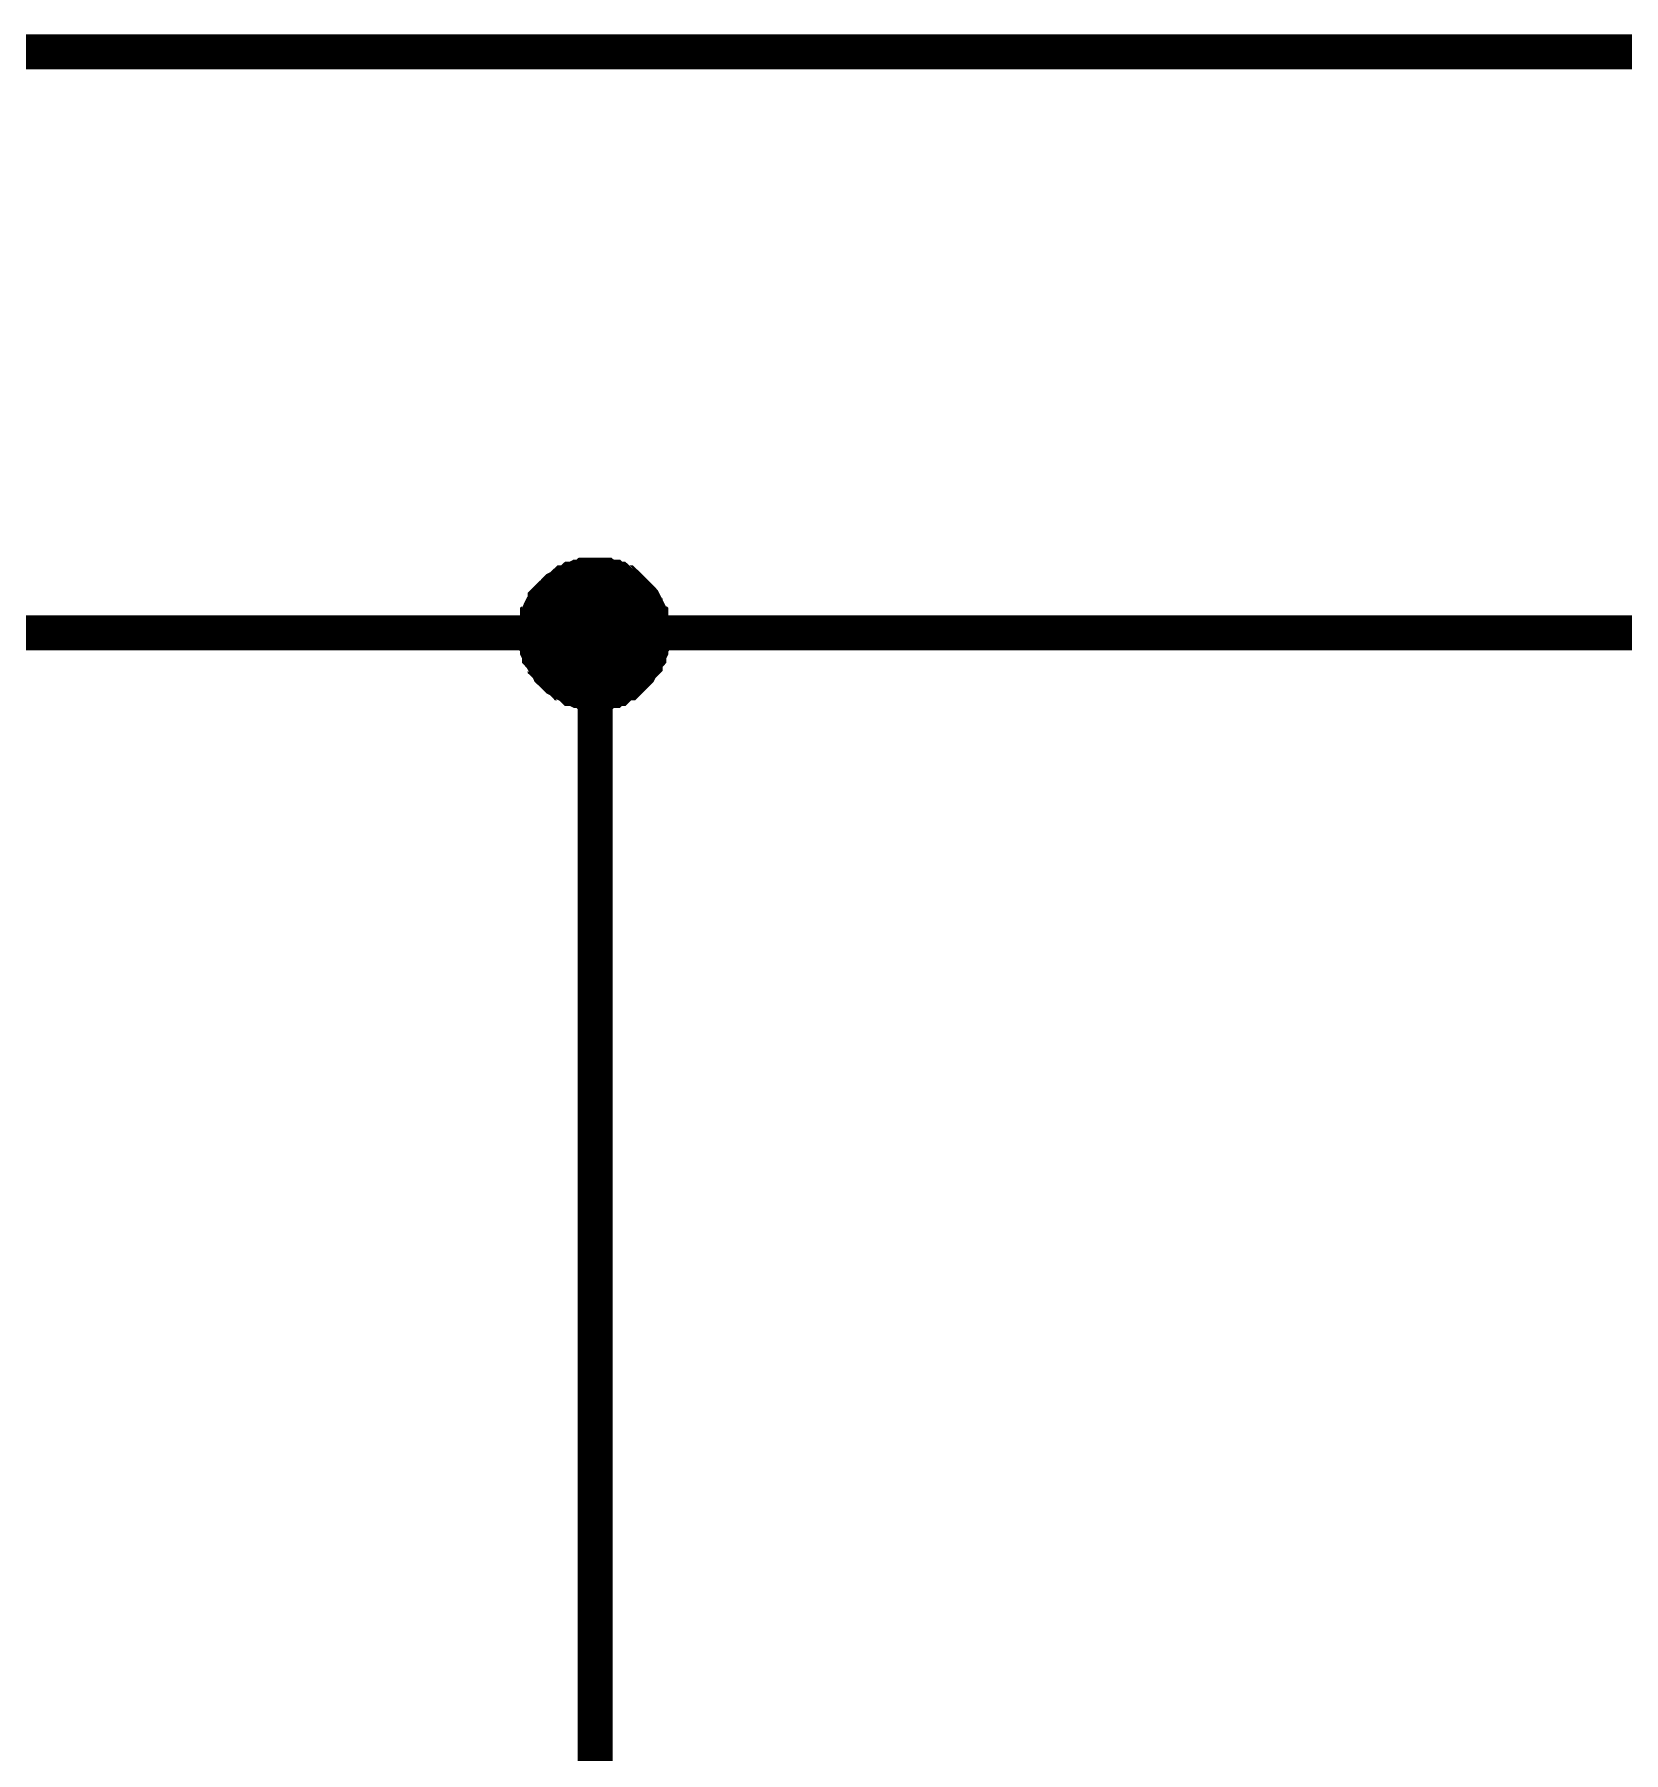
# Model space of a CAD drawing. Header units: millimetres. Extents: x 0 to 420, y 0 to 297.
# Drawn here: x 182.7 to 196.37, y 200.36 to 215.15 of the extents above; entities that cross this region are included whole.
import ezdxf

# ---------------------------------------------------------------- set-up
doc = ezdxf.new("R2010")
doc.units = ezdxf.units.MM
doc.layers.add('Sheet', color=255, linetype='Continuous')

msp = doc.modelspace()

# ---------------------------------------------------------------- linework, layer by layer
at = {"layer": 'Sheet'}
for points, const_width in [([(177.527, 215), (200.02, 215), (274.98, 215), (284.976, 215), (332.445, 215)], 0.3), ([(187.011, 210), (187.011, 210.016), (187.011, 210.049), (187.011, 210.066), (187.027, 210.099), (187.027, 210.116), (187.027, 210.149), (187.044, 210.165), (187.044, 210.182), (187.06, 210.215), (187.077, 210.231), (187.093, 210.248), (187.093, 210.281), (187.11, 210.298), (187.126, 210.314), (187.143, 210.331), (187.16, 210.347), (187.176, 210.364), (187.193, 210.381), (187.226, 210.397), (187.242, 210.414), (187.259, 210.43), (187.275, 210.43), (187.308, 210.447), (187.325, 210.463), (187.342, 210.463), (187.375, 210.48), (187.391, 210.48), (187.424, 210.48), (187.441, 210.496), (187.474, 210.496), (187.491, 210.496), (187.524, 210.496)], 0.3), ([(187.011, 210), (187.011, 210.016), (187.011, 210.049), (187.011, 210.066), (187.027, 210.099), (187.027, 210.116), (187.027, 210.149), (187.044, 210.165), (187.044, 210.182), (187.06, 210.215), (187.077, 210.231), (187.093, 210.248), (187.093, 210.281), (187.11, 210.298), (187.126, 210.314), (187.143, 210.331), (187.16, 210.347), (187.176, 210.364), (187.193, 210.381), (187.226, 210.397), (187.242, 210.414), (187.259, 210.43), (187.275, 210.43), (187.308, 210.447), (187.325, 210.463), (187.342, 210.463), (187.375, 210.48), (187.391, 210.48), (187.424, 210.48), (187.441, 210.496), (187.474, 210.496), (187.491, 210.496), (187.524, 210.496)], 0.3), ([(187.011, 210), (187.011, 210.016), (187.011, 210.049), (187.011, 210.066), (187.027, 210.099), (187.027, 210.116), (187.027, 210.149), (187.044, 210.165), (187.044, 210.182), (187.06, 210.215), (187.077, 210.231), (187.093, 210.248), (187.093, 210.281), (187.11, 210.298), (187.126, 210.314), (187.143, 210.331), (187.16, 210.347), (187.176, 210.364), (187.193, 210.381), (187.226, 210.397), (187.242, 210.414), (187.259, 210.43), (187.275, 210.43), (187.308, 210.447), (187.325, 210.463), (187.342, 210.463), (187.375, 210.48), (187.391, 210.48), (187.424, 210.48), (187.441, 210.496), (187.474, 210.496), (187.491, 210.496), (187.524, 210.496)], 0.3), ([(187.011, 210), (187.011, 210.016), (187.011, 210.049), (187.011, 210.066), (187.027, 210.099), (187.027, 210.116), (187.027, 210.149), (187.044, 210.165), (187.044, 210.182), (187.06, 210.215), (187.077, 210.231), (187.093, 210.248), (187.093, 210.281), (187.11, 210.298), (187.126, 210.314), (187.143, 210.331), (187.16, 210.347), (187.176, 210.364), (187.193, 210.381), (187.226, 210.397), (187.242, 210.414), (187.259, 210.43), (187.275, 210.43), (187.308, 210.447), (187.325, 210.463), (187.342, 210.463), (187.375, 210.48), (187.391, 210.48), (187.424, 210.48), (187.441, 210.496), (187.474, 210.496), (187.491, 210.496), (187.524, 210.496)], 0.3), ([(187.524, 210.496), (187.524, 210.496)], 0.3), ([(187.524, 210.496), (187.557, 210.496), (187.573, 210.496), (187.606, 210.496), (187.623, 210.48), (187.656, 210.48), (187.673, 210.48), (187.689, 210.463), (187.722, 210.463), (187.739, 210.447), (187.755, 210.43), (187.788, 210.43), (187.805, 210.414), (187.822, 210.397), (187.838, 210.381), (187.855, 210.364), (187.871, 210.347), (187.888, 210.331), (187.904, 210.314), (187.921, 210.298), (187.937, 210.281), (187.954, 210.248), (187.954, 210.231), (187.971, 210.215), (187.987, 210.182), (187.987, 210.165), (188.004, 210.149), (188.004, 210.116), (188.004, 210.099), (188.02, 210.066), (188.02, 210.049), (188.02, 210.016), (188.02, 210)], 0.3), ([(187.524, 210.496), (187.524, 210.496)], 0.3), ([(187.524, 210.496), (187.557, 210.496), (187.573, 210.496), (187.606, 210.496), (187.623, 210.48), (187.656, 210.48), (187.673, 210.48), (187.689, 210.463), (187.722, 210.463), (187.739, 210.447), (187.755, 210.43), (187.788, 210.43), (187.805, 210.414), (187.822, 210.397), (187.838, 210.381), (187.855, 210.364), (187.871, 210.347), (187.888, 210.331), (187.904, 210.314), (187.921, 210.298), (187.937, 210.281), (187.954, 210.248), (187.954, 210.231), (187.971, 210.215), (187.987, 210.182), (187.987, 210.165), (188.004, 210.149), (188.004, 210.116), (188.004, 210.099), (188.02, 210.066), (188.02, 210.049), (188.02, 210.016), (188.02, 210)], 0.3), ([(187.524, 210.496), (187.524, 210.496)], 0.3), ([(187.524, 210.496), (187.557, 210.496), (187.573, 210.496), (187.606, 210.496), (187.623, 210.48), (187.656, 210.48), (187.673, 210.48), (187.689, 210.463), (187.722, 210.463), (187.739, 210.447), (187.755, 210.43), (187.788, 210.43), (187.805, 210.414), (187.822, 210.397), (187.838, 210.381), (187.855, 210.364), (187.871, 210.347), (187.888, 210.331), (187.904, 210.314), (187.921, 210.298), (187.937, 210.281), (187.954, 210.248), (187.954, 210.231), (187.971, 210.215), (187.987, 210.182), (187.987, 210.165), (188.004, 210.149), (188.004, 210.116), (188.004, 210.099), (188.02, 210.066), (188.02, 210.049), (188.02, 210.016), (188.02, 210)], 0.3), ([(187.524, 210.496), (187.524, 210.496)], 0.3), ([(187.524, 210.496), (187.557, 210.496), (187.573, 210.496), (187.606, 210.496), (187.623, 210.48), (187.656, 210.48), (187.673, 210.48), (187.689, 210.463), (187.722, 210.463), (187.739, 210.447), (187.755, 210.43), (187.788, 210.43), (187.805, 210.414), (187.822, 210.397), (187.838, 210.381), (187.855, 210.364), (187.871, 210.347), (187.888, 210.331), (187.904, 210.314), (187.921, 210.298), (187.937, 210.281), (187.954, 210.248), (187.954, 210.231), (187.971, 210.215), (187.987, 210.182), (187.987, 210.165), (188.004, 210.149), (188.004, 210.116), (188.004, 210.099), (188.02, 210.066), (188.02, 210.049), (188.02, 210.016), (188.02, 210)], 0.3), ([(187.011, 210), (187.011, 210.016), (187.011, 210.049), (187.011, 210.066), (187.027, 210.099), (187.027, 210.116), (187.027, 210.149), (187.044, 210.165), (187.044, 210.182), (187.06, 210.215), (187.077, 210.231), (187.093, 210.248), (187.093, 210.281), (187.11, 210.298), (187.126, 210.314), (187.143, 210.331), (187.16, 210.347), (187.176, 210.364), (187.193, 210.381), (187.226, 210.397), (187.242, 210.414), (187.259, 210.43), (187.275, 210.43), (187.308, 210.447), (187.325, 210.463), (187.342, 210.463), (187.375, 210.48), (187.391, 210.48), (187.424, 210.48), (187.441, 210.496), (187.474, 210.496), (187.491, 210.496), (187.524, 210.496)], 0.0991), ([(187.011, 210), (187.011, 210.016), (187.011, 210.049), (187.011, 210.066), (187.027, 210.099), (187.027, 210.116), (187.027, 210.149), (187.044, 210.165), (187.044, 210.182), (187.06, 210.215), (187.077, 210.231), (187.093, 210.248), (187.093, 210.281), (187.11, 210.298), (187.126, 210.314), (187.143, 210.331), (187.16, 210.347), (187.176, 210.364), (187.193, 210.381), (187.226, 210.397), (187.242, 210.414), (187.259, 210.43), (187.275, 210.43), (187.308, 210.447), (187.325, 210.463), (187.342, 210.463), (187.375, 210.48), (187.391, 210.48), (187.424, 210.48), (187.441, 210.496), (187.474, 210.496), (187.491, 210.496), (187.524, 210.496)], 0.0991), ([(187.011, 210), (187.011, 210.016), (187.011, 210.049), (187.011, 210.066), (187.027, 210.099), (187.027, 210.116), (187.027, 210.149), (187.044, 210.165), (187.044, 210.182), (187.06, 210.215), (187.077, 210.231), (187.093, 210.248), (187.093, 210.281), (187.11, 210.298), (187.126, 210.314), (187.143, 210.331), (187.16, 210.347), (187.176, 210.364), (187.193, 210.381), (187.226, 210.397), (187.242, 210.414), (187.259, 210.43), (187.275, 210.43), (187.308, 210.447), (187.325, 210.463), (187.342, 210.463), (187.375, 210.48), (187.391, 210.48), (187.424, 210.48), (187.441, 210.496), (187.474, 210.496), (187.491, 210.496), (187.524, 210.496)], 0.0991), ([(187.011, 210), (187.011, 210.016), (187.011, 210.049), (187.011, 210.066), (187.027, 210.099), (187.027, 210.116), (187.027, 210.149), (187.044, 210.165), (187.044, 210.182), (187.06, 210.215), (187.077, 210.231), (187.093, 210.248), (187.093, 210.281), (187.11, 210.298), (187.126, 210.314), (187.143, 210.331), (187.16, 210.347), (187.176, 210.364), (187.193, 210.381), (187.226, 210.397), (187.242, 210.414), (187.259, 210.43), (187.275, 210.43), (187.308, 210.447), (187.325, 210.463), (187.342, 210.463), (187.375, 210.48), (187.391, 210.48), (187.424, 210.48), (187.441, 210.496), (187.474, 210.496), (187.491, 210.496), (187.524, 210.496)], 0.0991), ([(187.524, 210.496), (187.524, 210.496)], 0.0991), ([(187.524, 210.496), (187.557, 210.496), (187.573, 210.496), (187.606, 210.496), (187.623, 210.48), (187.656, 210.48), (187.673, 210.48), (187.689, 210.463), (187.722, 210.463), (187.739, 210.447), (187.755, 210.43), (187.788, 210.43), (187.805, 210.414), (187.822, 210.397), (187.838, 210.381), (187.855, 210.364), (187.871, 210.347), (187.888, 210.331), (187.904, 210.314), (187.921, 210.298), (187.937, 210.281), (187.954, 210.248), (187.954, 210.231), (187.971, 210.215), (187.987, 210.182), (187.987, 210.165), (188.004, 210.149), (188.004, 210.116), (188.004, 210.099), (188.02, 210.066), (188.02, 210.049), (188.02, 210.016), (188.02, 210)], 0.0991), ([(187.524, 210.496), (187.524, 210.496)], 0.0991), ([(187.524, 210.496), (187.557, 210.496), (187.573, 210.496), (187.606, 210.496), (187.623, 210.48), (187.656, 210.48), (187.673, 210.48), (187.689, 210.463), (187.722, 210.463), (187.739, 210.447), (187.755, 210.43), (187.788, 210.43), (187.805, 210.414), (187.822, 210.397), (187.838, 210.381), (187.855, 210.364), (187.871, 210.347), (187.888, 210.331), (187.904, 210.314), (187.921, 210.298), (187.937, 210.281), (187.954, 210.248), (187.954, 210.231), (187.971, 210.215), (187.987, 210.182), (187.987, 210.165), (188.004, 210.149), (188.004, 210.116), (188.004, 210.099), (188.02, 210.066), (188.02, 210.049), (188.02, 210.016), (188.02, 210)], 0.0991), ([(187.524, 210.496), (187.524, 210.496)], 0.0991), ([(187.524, 210.496), (187.557, 210.496), (187.573, 210.496), (187.606, 210.496), (187.623, 210.48), (187.656, 210.48), (187.673, 210.48), (187.689, 210.463), (187.722, 210.463), (187.739, 210.447), (187.755, 210.43), (187.788, 210.43), (187.805, 210.414), (187.822, 210.397), (187.838, 210.381), (187.855, 210.364), (187.871, 210.347), (187.888, 210.331), (187.904, 210.314), (187.921, 210.298), (187.937, 210.281), (187.954, 210.248), (187.954, 210.231), (187.971, 210.215), (187.987, 210.182), (187.987, 210.165), (188.004, 210.149), (188.004, 210.116), (188.004, 210.099), (188.02, 210.066), (188.02, 210.049), (188.02, 210.016), (188.02, 210)], 0.0991), ([(187.524, 210.496), (187.524, 210.496)], 0.0991), ([(187.524, 210.496), (187.557, 210.496), (187.573, 210.496), (187.606, 210.496), (187.623, 210.48), (187.656, 210.48), (187.673, 210.48), (187.689, 210.463), (187.722, 210.463), (187.739, 210.447), (187.755, 210.43), (187.788, 210.43), (187.805, 210.414), (187.822, 210.397), (187.838, 210.381), (187.855, 210.364), (187.871, 210.347), (187.888, 210.331), (187.904, 210.314), (187.921, 210.298), (187.937, 210.281), (187.954, 210.248), (187.954, 210.231), (187.971, 210.215), (187.987, 210.182), (187.987, 210.165), (188.004, 210.149), (188.004, 210.116), (188.004, 210.099), (188.02, 210.066), (188.02, 210.049), (188.02, 210.016), (188.02, 210)], 0.0991), ([(112.547, 204.999), (112.547, 210), (187.524, 210), (207.501, 210), (227.494, 210), (254.986, 210), (332.445, 210)], 0.3), ([(187.524, 209.486), (187.491, 209.486), (187.474, 209.486), (187.441, 209.486), (187.424, 209.503), (187.391, 209.503), (187.375, 209.503), (187.342, 209.519), (187.325, 209.519), (187.308, 209.536), (187.275, 209.553), (187.259, 209.569), (187.242, 209.569), (187.226, 209.586), (187.193, 209.602), (187.176, 209.619), (187.16, 209.635), (187.143, 209.652), (187.126, 209.668), (187.11, 209.702), (187.093, 209.718), (187.093, 209.735), (187.077, 209.751), (187.06, 209.784), (187.044, 209.801), (187.044, 209.818), (187.027, 209.851), (187.027, 209.867), (187.027, 209.9), (187.011, 209.917), (187.011, 209.95), (187.011, 209.967), (187.011, 210)], 0.3), ([(187.011, 210), (187.011, 210)], 0.3), ([(187.524, 209.486), (187.491, 209.486), (187.474, 209.486), (187.441, 209.486), (187.424, 209.503), (187.391, 209.503), (187.375, 209.503), (187.342, 209.519), (187.325, 209.519), (187.308, 209.536), (187.275, 209.553), (187.259, 209.569), (187.242, 209.569), (187.226, 209.586), (187.193, 209.602), (187.176, 209.619), (187.16, 209.635), (187.143, 209.652), (187.126, 209.668), (187.11, 209.702), (187.093, 209.718), (187.093, 209.735), (187.077, 209.751), (187.06, 209.784), (187.044, 209.801), (187.044, 209.818), (187.027, 209.851), (187.027, 209.867), (187.027, 209.9), (187.011, 209.917), (187.011, 209.95), (187.011, 209.967), (187.011, 210)], 0.3), ([(187.011, 210), (187.011, 210)], 0.3), ([(187.524, 209.486), (187.491, 209.486), (187.474, 209.486), (187.441, 209.486), (187.424, 209.503), (187.391, 209.503), (187.375, 209.503), (187.342, 209.519), (187.325, 209.519), (187.308, 209.536), (187.275, 209.553), (187.259, 209.569), (187.242, 209.569), (187.226, 209.586), (187.193, 209.602), (187.176, 209.619), (187.16, 209.635), (187.143, 209.652), (187.126, 209.668), (187.11, 209.702), (187.093, 209.718), (187.093, 209.735), (187.077, 209.751), (187.06, 209.784), (187.044, 209.801), (187.044, 209.818), (187.027, 209.851), (187.027, 209.867), (187.027, 209.9), (187.011, 209.917), (187.011, 209.95), (187.011, 209.967), (187.011, 210)], 0.3), ([(187.011, 210), (187.011, 210)], 0.3), ([(187.524, 209.486), (187.491, 209.486), (187.474, 209.486), (187.441, 209.486), (187.424, 209.503), (187.391, 209.503), (187.375, 209.503), (187.342, 209.519), (187.325, 209.519), (187.308, 209.536), (187.275, 209.553), (187.259, 209.569), (187.242, 209.569), (187.226, 209.586), (187.193, 209.602), (187.176, 209.619), (187.16, 209.635), (187.143, 209.652), (187.126, 209.668), (187.11, 209.702), (187.093, 209.718), (187.093, 209.735), (187.077, 209.751), (187.06, 209.784), (187.044, 209.801), (187.044, 209.818), (187.027, 209.851), (187.027, 209.867), (187.027, 209.9), (187.011, 209.917), (187.011, 209.95), (187.011, 209.967), (187.011, 210)], 0.3), ([(187.011, 210), (187.011, 210)], 0.3), ([(187.524, 194.997), (187.524, 210)], 0.3), ([(188.02, 210), (188.02, 209.967), (188.02, 209.95), (188.02, 209.917), (188.004, 209.9), (188.004, 209.867), (188.004, 209.851), (187.987, 209.818), (187.987, 209.801), (187.971, 209.784), (187.954, 209.751), (187.954, 209.735), (187.937, 209.718), (187.921, 209.702), (187.904, 209.668), (187.888, 209.652), (187.871, 209.635), (187.855, 209.619), (187.838, 209.602), (187.822, 209.586), (187.805, 209.569), (187.788, 209.569), (187.755, 209.553), (187.739, 209.536), (187.722, 209.519), (187.689, 209.519), (187.673, 209.503), (187.656, 209.503), (187.623, 209.503), (187.606, 209.486), (187.573, 209.486), (187.557, 209.486), (187.524, 209.486)], 0.3), ([(188.02, 210), (188.02, 209.967), (188.02, 209.95), (188.02, 209.917), (188.004, 209.9), (188.004, 209.867), (188.004, 209.851), (187.987, 209.818), (187.987, 209.801), (187.971, 209.784), (187.954, 209.751), (187.954, 209.735), (187.937, 209.718), (187.921, 209.702), (187.904, 209.668), (187.888, 209.652), (187.871, 209.635), (187.855, 209.619), (187.838, 209.602), (187.822, 209.586), (187.805, 209.569), (187.788, 209.569), (187.755, 209.553), (187.739, 209.536), (187.722, 209.519), (187.689, 209.519), (187.673, 209.503), (187.656, 209.503), (187.623, 209.503), (187.606, 209.486), (187.573, 209.486), (187.557, 209.486), (187.524, 209.486)], 0.3), ([(188.02, 210), (188.02, 209.967), (188.02, 209.95), (188.02, 209.917), (188.004, 209.9), (188.004, 209.867), (188.004, 209.851), (187.987, 209.818), (187.987, 209.801), (187.971, 209.784), (187.954, 209.751), (187.954, 209.735), (187.937, 209.718), (187.921, 209.702), (187.904, 209.668), (187.888, 209.652), (187.871, 209.635), (187.855, 209.619), (187.838, 209.602), (187.822, 209.586), (187.805, 209.569), (187.788, 209.569), (187.755, 209.553), (187.739, 209.536), (187.722, 209.519), (187.689, 209.519), (187.673, 209.503), (187.656, 209.503), (187.623, 209.503), (187.606, 209.486), (187.573, 209.486), (187.557, 209.486), (187.524, 209.486)], 0.3), ([(188.02, 210), (188.02, 209.967), (188.02, 209.95), (188.02, 209.917), (188.004, 209.9), (188.004, 209.867), (188.004, 209.851), (187.987, 209.818), (187.987, 209.801), (187.971, 209.784), (187.954, 209.751), (187.954, 209.735), (187.937, 209.718), (187.921, 209.702), (187.904, 209.668), (187.888, 209.652), (187.871, 209.635), (187.855, 209.619), (187.838, 209.602), (187.822, 209.586), (187.805, 209.569), (187.788, 209.569), (187.755, 209.553), (187.739, 209.536), (187.722, 209.519), (187.689, 209.519), (187.673, 209.503), (187.656, 209.503), (187.623, 209.503), (187.606, 209.486), (187.573, 209.486), (187.557, 209.486), (187.524, 209.486)], 0.3), ([(188.02, 210), (188.02, 210), (188.02, 210), (188.02, 210), (188.02, 210), (188.02, 210), (188.02, 210), (188.02, 210), (188.02, 210), (188.02, 210), (188.02, 210), (188.02, 210), (188.02, 210), (188.02, 210), (188.02, 210), (188.02, 210), (188.02, 210), (188.02, 210), (188.02, 210), (188.02, 210), (188.02, 210), (188.02, 210), (188.02, 210), (188.02, 210), (188.02, 210), (188.02, 210), (188.02, 210), (188.02, 210), (188.02, 210), (188.02, 210), (188.02, 210), (188.02, 210), (188.02, 210)], 0.3), ([(188.02, 210), (188.02, 210)], 0.3), ([(188.02, 210), (188.02, 210), (188.02, 210), (188.02, 210), (188.02, 210), (188.02, 210), (188.02, 210), (188.02, 210), (188.02, 210), (188.02, 210), (188.02, 210), (188.02, 210), (188.02, 210), (188.02, 210), (188.02, 210), (188.02, 210), (188.02, 210), (188.02, 210), (188.02, 210), (188.02, 210), (188.02, 210), (188.02, 210), (188.02, 210), (188.02, 210), (188.02, 210), (188.02, 210), (188.02, 210), (188.02, 210), (188.02, 210), (188.02, 210), (188.02, 210), (188.02, 210), (188.02, 210)], 0.3), ([(188.02, 210), (188.02, 210)], 0.3), ([(188.02, 210), (188.02, 210), (188.02, 210), (188.02, 210), (188.02, 210), (188.02, 210), (188.02, 210), (188.02, 210), (188.02, 210), (188.02, 210), (188.02, 210), (188.02, 210), (188.02, 210), (188.02, 210), (188.02, 210), (188.02, 210), (188.02, 210), (188.02, 210), (188.02, 210), (188.02, 210), (188.02, 210), (188.02, 210), (188.02, 210), (188.02, 210), (188.02, 210), (188.02, 210), (188.02, 210), (188.02, 210), (188.02, 210), (188.02, 210), (188.02, 210), (188.02, 210), (188.02, 210)], 0.3), ([(188.02, 210), (188.02, 210)], 0.3), ([(188.02, 210), (188.02, 210), (188.02, 210), (188.02, 210), (188.02, 210), (188.02, 210), (188.02, 210), (188.02, 210), (188.02, 210), (188.02, 210), (188.02, 210), (188.02, 210), (188.02, 210), (188.02, 210), (188.02, 210), (188.02, 210), (188.02, 210), (188.02, 210), (188.02, 210), (188.02, 210), (188.02, 210), (188.02, 210), (188.02, 210), (188.02, 210), (188.02, 210), (188.02, 210), (188.02, 210), (188.02, 210), (188.02, 210), (188.02, 210), (188.02, 210), (188.02, 210), (188.02, 210)], 0.3), ([(188.02, 210), (188.02, 210)], 0.3), ([(187.524, 209.486), (187.491, 209.486), (187.474, 209.486), (187.441, 209.486), (187.424, 209.503), (187.391, 209.503), (187.375, 209.503), (187.342, 209.519), (187.325, 209.519), (187.308, 209.536), (187.275, 209.553), (187.259, 209.569), (187.242, 209.569), (187.226, 209.586), (187.193, 209.602), (187.176, 209.619), (187.16, 209.635), (187.143, 209.652), (187.126, 209.668), (187.11, 209.702), (187.093, 209.718), (187.093, 209.735), (187.077, 209.751), (187.06, 209.784), (187.044, 209.801), (187.044, 209.818), (187.027, 209.851), (187.027, 209.867), (187.027, 209.9), (187.011, 209.917), (187.011, 209.95), (187.011, 209.967), (187.011, 210)], 0.0991), ([(187.011, 210), (187.011, 210)], 0.0991), ([(187.524, 209.486), (187.491, 209.486), (187.474, 209.486), (187.441, 209.486), (187.424, 209.503), (187.391, 209.503), (187.375, 209.503), (187.342, 209.519), (187.325, 209.519), (187.308, 209.536), (187.275, 209.553), (187.259, 209.569), (187.242, 209.569), (187.226, 209.586), (187.193, 209.602), (187.176, 209.619), (187.16, 209.635), (187.143, 209.652), (187.126, 209.668), (187.11, 209.702), (187.093, 209.718), (187.093, 209.735), (187.077, 209.751), (187.06, 209.784), (187.044, 209.801), (187.044, 209.818), (187.027, 209.851), (187.027, 209.867), (187.027, 209.9), (187.011, 209.917), (187.011, 209.95), (187.011, 209.967), (187.011, 210)], 0.0991), ([(187.011, 210), (187.011, 210)], 0.0991), ([(187.524, 209.486), (187.491, 209.486), (187.474, 209.486), (187.441, 209.486), (187.424, 209.503), (187.391, 209.503), (187.375, 209.503), (187.342, 209.519), (187.325, 209.519), (187.308, 209.536), (187.275, 209.553), (187.259, 209.569), (187.242, 209.569), (187.226, 209.586), (187.193, 209.602), (187.176, 209.619), (187.16, 209.635), (187.143, 209.652), (187.126, 209.668), (187.11, 209.702), (187.093, 209.718), (187.093, 209.735), (187.077, 209.751), (187.06, 209.784), (187.044, 209.801), (187.044, 209.818), (187.027, 209.851), (187.027, 209.867), (187.027, 209.9), (187.011, 209.917), (187.011, 209.95), (187.011, 209.967), (187.011, 210)], 0.0991), ([(187.011, 210), (187.011, 210)], 0.0991), ([(187.524, 209.486), (187.491, 209.486), (187.474, 209.486), (187.441, 209.486), (187.424, 209.503), (187.391, 209.503), (187.375, 209.503), (187.342, 209.519), (187.325, 209.519), (187.308, 209.536), (187.275, 209.553), (187.259, 209.569), (187.242, 209.569), (187.226, 209.586), (187.193, 209.602), (187.176, 209.619), (187.16, 209.635), (187.143, 209.652), (187.126, 209.668), (187.11, 209.702), (187.093, 209.718), (187.093, 209.735), (187.077, 209.751), (187.06, 209.784), (187.044, 209.801), (187.044, 209.818), (187.027, 209.851), (187.027, 209.867), (187.027, 209.9), (187.011, 209.917), (187.011, 209.95), (187.011, 209.967), (187.011, 210)], 0.0991), ([(187.011, 210), (187.011, 210)], 0.0991), ([(188.02, 210), (188.02, 209.967), (188.02, 209.95), (188.02, 209.917), (188.004, 209.9), (188.004, 209.867), (188.004, 209.851), (187.987, 209.818), (187.987, 209.801), (187.971, 209.784), (187.954, 209.751), (187.954, 209.735), (187.937, 209.718), (187.921, 209.702), (187.904, 209.668), (187.888, 209.652), (187.871, 209.635), (187.855, 209.619), (187.838, 209.602), (187.822, 209.586), (187.805, 209.569), (187.788, 209.569), (187.755, 209.553), (187.739, 209.536), (187.722, 209.519), (187.689, 209.519), (187.673, 209.503), (187.656, 209.503), (187.623, 209.503), (187.606, 209.486), (187.573, 209.486), (187.557, 209.486), (187.524, 209.486)], 0.0991), ([(188.02, 210), (188.02, 209.967), (188.02, 209.95), (188.02, 209.917), (188.004, 209.9), (188.004, 209.867), (188.004, 209.851), (187.987, 209.818), (187.987, 209.801), (187.971, 209.784), (187.954, 209.751), (187.954, 209.735), (187.937, 209.718), (187.921, 209.702), (187.904, 209.668), (187.888, 209.652), (187.871, 209.635), (187.855, 209.619), (187.838, 209.602), (187.822, 209.586), (187.805, 209.569), (187.788, 209.569), (187.755, 209.553), (187.739, 209.536), (187.722, 209.519), (187.689, 209.519), (187.673, 209.503), (187.656, 209.503), (187.623, 209.503), (187.606, 209.486), (187.573, 209.486), (187.557, 209.486), (187.524, 209.486)], 0.0991), ([(188.02, 210), (188.02, 209.967), (188.02, 209.95), (188.02, 209.917), (188.004, 209.9), (188.004, 209.867), (188.004, 209.851), (187.987, 209.818), (187.987, 209.801), (187.971, 209.784), (187.954, 209.751), (187.954, 209.735), (187.937, 209.718), (187.921, 209.702), (187.904, 209.668), (187.888, 209.652), (187.871, 209.635), (187.855, 209.619), (187.838, 209.602), (187.822, 209.586), (187.805, 209.569), (187.788, 209.569), (187.755, 209.553), (187.739, 209.536), (187.722, 209.519), (187.689, 209.519), (187.673, 209.503), (187.656, 209.503), (187.623, 209.503), (187.606, 209.486), (187.573, 209.486), (187.557, 209.486), (187.524, 209.486)], 0.0991), ([(188.02, 210), (188.02, 209.967), (188.02, 209.95), (188.02, 209.917), (188.004, 209.9), (188.004, 209.867), (188.004, 209.851), (187.987, 209.818), (187.987, 209.801), (187.971, 209.784), (187.954, 209.751), (187.954, 209.735), (187.937, 209.718), (187.921, 209.702), (187.904, 209.668), (187.888, 209.652), (187.871, 209.635), (187.855, 209.619), (187.838, 209.602), (187.822, 209.586), (187.805, 209.569), (187.788, 209.569), (187.755, 209.553), (187.739, 209.536), (187.722, 209.519), (187.689, 209.519), (187.673, 209.503), (187.656, 209.503), (187.623, 209.503), (187.606, 209.486), (187.573, 209.486), (187.557, 209.486), (187.524, 209.486)], 0.0991), ([(188.02, 210), (188.02, 210), (188.02, 210), (188.02, 210), (188.02, 210), (188.02, 210), (188.02, 210), (188.02, 210), (188.02, 210), (188.02, 210), (188.02, 210), (188.02, 210), (188.02, 210), (188.02, 210), (188.02, 210), (188.02, 210), (188.02, 210), (188.02, 210), (188.02, 210), (188.02, 210), (188.02, 210), (188.02, 210), (188.02, 210), (188.02, 210), (188.02, 210), (188.02, 210), (188.02, 210), (188.02, 210), (188.02, 210), (188.02, 210), (188.02, 210), (188.02, 210), (188.02, 210)], 0.0991), ([(188.02, 210), (188.02, 210)], 0.0991), ([(188.02, 210), (188.02, 210), (188.02, 210), (188.02, 210), (188.02, 210), (188.02, 210), (188.02, 210), (188.02, 210), (188.02, 210), (188.02, 210), (188.02, 210), (188.02, 210), (188.02, 210), (188.02, 210), (188.02, 210), (188.02, 210), (188.02, 210), (188.02, 210), (188.02, 210), (188.02, 210), (188.02, 210), (188.02, 210), (188.02, 210), (188.02, 210), (188.02, 210), (188.02, 210), (188.02, 210), (188.02, 210), (188.02, 210), (188.02, 210), (188.02, 210), (188.02, 210), (188.02, 210)], 0.0991), ([(188.02, 210), (188.02, 210)], 0.0991), ([(188.02, 210), (188.02, 210), (188.02, 210), (188.02, 210), (188.02, 210), (188.02, 210), (188.02, 210), (188.02, 210), (188.02, 210), (188.02, 210), (188.02, 210), (188.02, 210), (188.02, 210), (188.02, 210), (188.02, 210), (188.02, 210), (188.02, 210), (188.02, 210), (188.02, 210), (188.02, 210), (188.02, 210), (188.02, 210), (188.02, 210), (188.02, 210), (188.02, 210), (188.02, 210), (188.02, 210), (188.02, 210), (188.02, 210), (188.02, 210), (188.02, 210), (188.02, 210), (188.02, 210)], 0.0991), ([(188.02, 210), (188.02, 210)], 0.0991), ([(188.02, 210), (188.02, 210), (188.02, 210), (188.02, 210), (188.02, 210), (188.02, 210), (188.02, 210), (188.02, 210), (188.02, 210), (188.02, 210), (188.02, 210), (188.02, 210), (188.02, 210), (188.02, 210), (188.02, 210), (188.02, 210), (188.02, 210), (188.02, 210), (188.02, 210), (188.02, 210), (188.02, 210), (188.02, 210), (188.02, 210), (188.02, 210), (188.02, 210), (188.02, 210), (188.02, 210), (188.02, 210), (188.02, 210), (188.02, 210), (188.02, 210), (188.02, 210), (188.02, 210)], 0.0991), ([(188.02, 210), (188.02, 210)], 0.0991)]:
    msp.add_lwpolyline(points, dxfattribs=dict(at, const_width=const_width))
at = {"layer": 'Sheet', "const_width": 0.508}
msp.add_lwpolyline([(187.246, 210, 1), (187.754, 210, 1)], format="xyb", close=True, dxfattribs=at)

doc.saveas('drawing.dxf')
